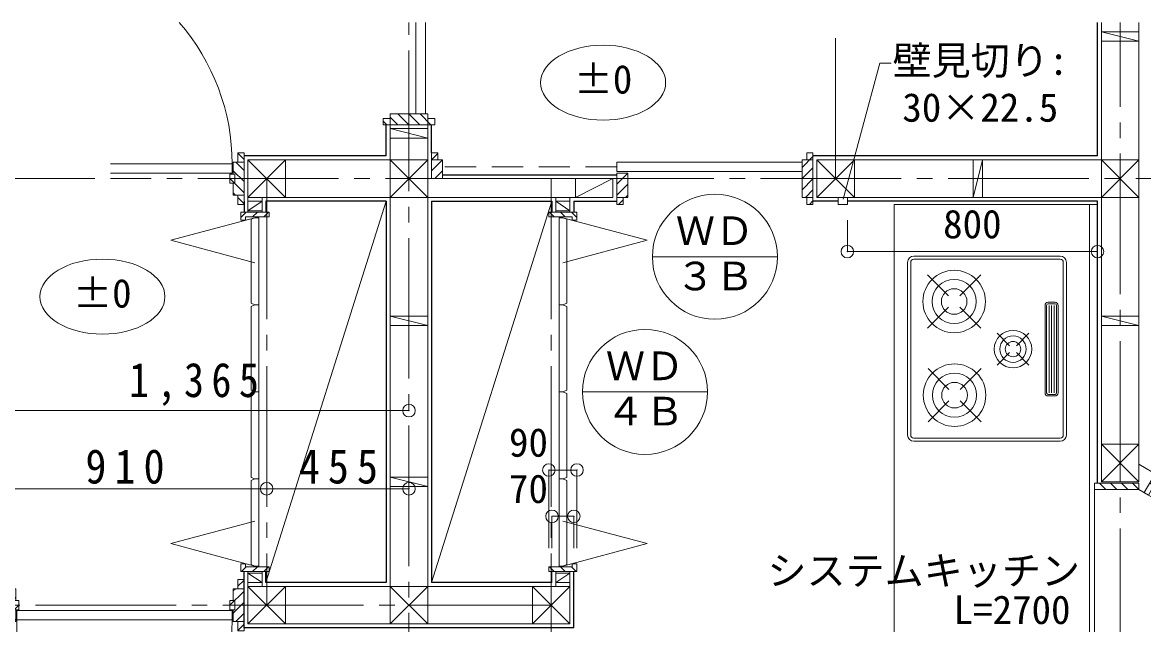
# Model space of a CAD drawing. Units: millimetres at full size, sheet at 1:50. Extents: x -10000 to 10000, y -6925 to 6925.
# Drawn here: x 4593 to 8179, y 2800 to 4727 of the extents above; entities that cross this region are included whole.
import ezdxf
from ezdxf.enums import TextEntityAlignment as Align

# ---------------------------------------------------------------- set-up
doc = ezdxf.new("R2010")
doc.units = ezdxf.units.MM
doc.header["$LTSCALE"] = 50
doc.header["$PDMODE"] = 32
doc.header["$PDSIZE"] = 40
doc.linetypes.add('CHAIN2', pattern=[12, 9, -1, 1, -1])
doc.linetypes.add('DASHED2', pattern=[3, 2, -1])
for name, color, linetype, lineweight in [('0-2', 4, 'Continuous', 9), ('1-0', 1, 'CHAIN2', 9), ('1-1', 7, 'Continuous', 25), ('1-2', 4, 'Continuous', 9), ('1-3', 3, 'Continuous', 13), ('1-4', 134, 'Continuous', 9), ('1-6', 4, 'Continuous', 9), ('1-A', 4, 'Continuous', 9), ('1-B', 4, 'Continuous', 9), ('1-D', 4, 'Continuous', 9), ('2-3', 3, 'Continuous', 13)]:
    doc.layers.add(name, color=color, linetype=linetype, lineweight=lineweight)
doc.styles.add('ＭＳ ゴシック', font='')
doc.styles.get('ＭＳ ゴシック').set_extended_font_data('MS Gothic')

# ---------------------------------------------------------------- blocks, each defined once
blk = doc.blocks.new('柱1')
at = {"layer": '0-2'}
for p, q in [((-30, 30), (30, -30)), ((30, 30), (-30, -30))]:
    blk.add_line(p, q, dxfattribs=at)
blk.add_lwpolyline([(-30, -30), (30, -30), (30, 30), (-30, 30)], close=True, dxfattribs=at)
blk = doc.blocks.new('間柱')
at = {"layer": '1-2'}
blk.add_line((15, 60), (-15, -60), dxfattribs=at)
blk.add_lwpolyline([(-15, -60), (15, -60), (15, 60), (-15, 60)], close=True, dxfattribs=at)
blk = doc.blocks.new('折れ戸w1150')
at = {"layer": '2-3'}
for p, q in [((0, 45), (0, -45)), ((1150, 45), (1150, -45)), ((17.5, 12.5), (17.5, 0)), ((17.5, 12.5), (1132.5, 12.5)), ((17.5, 0), (22.5, -12.5)), ((296.25, 0), (301.25, -12.5)), ((575, 0), (580, -12.5)), ((853.75, 0), (858.75, -12.5)), ((1132.5, 0), (1127.5, -12.5)), ((1132.5, 12.5), (1132.5, 0)), ((15, -30), (25, -30)), ((22.5, -12.5), (291.25, -12.5)), ((25, -30), (25, -45)), ((301.25, -12.5), (570, -12.5)), ((580, -12.5), (848.75, -12.5)), ((858.75, -12.5), (1127.5, -12.5)), ((1125, -30), (1125, -45)), ((1135, -30), (1125, -30)), ((0, -45), (25, -45)), ((1150, -45), (1125, -45))]:
    blk.add_line(p, q, dxfattribs=at)
at = {"layer": '2-3', "color": 134, "lineweight": 9}
for p, q in [((0, 27.86), (15, 42.86)), ((1135, 27.86), (1150, 42.86)), ((0, -7.5), (15, 7.5)), ((1060.35, -269.25), (988.21, 0)), ((1132.5, 0), (1060.35, -269.25)), ((1135, -7.5), (1150, 7.5)), ((0, -42.86), (15, -27.86)), ((1132.86, -45), (1150, -27.86))]:
    blk.add_line(p, q, dxfattribs=at)
at = {"layer": '2-3'}
for points in [[(0, 45), (15, 45), (15, -30)], [(1150, 45), (1135, 45), (1135, -30)], [(296.25, 12.5), (296.25, 0), (291.25, -12.5)], [(575, 12.5), (575, 0), (570, -12.5)], [(853.75, 12.5), (853.75, 0), (848.75, -12.5)]]:
    blk.add_lwpolyline(points, dxfattribs=at)
at = {"layer": '2-3', "color": 134, "lineweight": 9}
blk.add_lwpolyline([(17.5, 0), (89.65, -269.25), (161.79, 0)], dxfattribs=at)
blk = doc.blocks.new('出窓1820')
at = {"layer": '1-3', "color": 134, "lineweight": 9}
for p, q in [((65, 81.42), (66.08, 82.5)), ((1735, 81.42), (1736.08, 82.5)), ((65, 46.07), (85, 66.07)), ((1735, 46.07), (1755, 66.07)), ((65, 10.71), (85, 30.71)), ((1735, 10.71), (1755, 30.71)), ((65, -24.64), (85, -4.64)), ((1735, -24.64), (1755, -4.64)), ((65, -60), (85, -40)), ((1735, -60), (1755, -40))]:
    blk.add_line(p, q, dxfattribs=at)
at = {"layer": '1-3', "color": 4, "lineweight": 9}
for p, q in [((85, 82.5), (1735, 82.5)), ((102.5, -90.31), (240.71, -329.69)), ((1579.29, -329.69), (1717.5, -90.31)), ((41.88, -125.31), (180.08, -364.69)), ((1778.12, -125.31), (1639.92, -364.69)), ((1526.79, -360), (293.21, -360)), ((293.21, -430), (1526.79, -430))]:
    blk.add_line(p, q, dxfattribs=at)
at = {"layer": '1-3'}
for p, q in [((4.17, -60), (41.88, -125.31)), ((85, -60), (102.5, -90.31)), ((1735, -60), (1717.5, -90.31)), ((1815.83, -60), (1778.12, -125.31)), ((95, -77.32), (34.38, -112.32)), ((72.19, -107.81), (64.69, -94.82)), ((102.5, -90.31), (72.19, -107.81)), ((220.79, -341.19), (82.58, -101.81)), ((1737.42, -101.81), (1599.21, -341.19)), ((1717.5, -90.31), (1747.81, -107.81)), ((1725, -77.32), (1785.62, -112.32)), ((1747.81, -107.81), (1755.31, -94.82)), ((248.21, -342.68), (187.58, -377.68)), ((240.71, -329.69), (210.39, -347.19)), ((210.39, -347.19), (217.89, -360.18)), ((258.21, -360), (240.71, -329.69)), ((910, -340), (910, -450)), ((1561.79, -360), (1579.29, -329.69)), ((1571.79, -342.68), (1632.42, -377.68)), ((1579.29, -329.69), (1609.61, -347.19)), ((1609.61, -347.19), (1602.11, -360.18)), ((217.79, -430), (180.08, -364.69)), ((258.21, -360), (293.21, -360)), ((278.21, -360), (278.21, -430)), ((313.21, -371), (278.21, -371)), ((313.21, -395), (313.21, -371)), ((893, -383), (313.21, -383)), ((893, -371), (893, -419)), ((927, -371), (893, -371)), ((927, -419), (927, -371)), ((1561.79, -360), (1526.79, -360)), ((1541.79, -360), (1541.79, -430)), ((1602.21, -430), (1639.92, -364.69)), ((217.79, -430), (293.21, -430)), ((278.21, -395), (313.21, -395)), ((927, -395), (893, -395)), ((893, -419), (927, -419)), ((1506.79, -407), (927, -407)), ((1506.79, -395), (1506.79, -419)), ((1541.79, -395), (1506.79, -395)), ((1506.79, -419), (1541.79, -419)), ((1602.21, -430), (1526.79, -430))]:
    blk.add_line(p, q, dxfattribs=at)
for points in [[(65, -60), (85, -60), (85, 82.5), (65, 82.5)], [(1755, -60), (1735, -60), (1735, 82.5), (1755, 82.5)]]:
    blk.add_lwpolyline(points, close=True, dxfattribs=at)
blk = doc.blocks.new('片引き戸1365')
at = {"layer": '1-1'}
blk.add_line((-1257.5, 12.5), (-700, 12.5), dxfattribs=at)
at = {"layer": '1-2'}
blk.add_line((-1257.5, 0), (-700, 0), dxfattribs=at)
at = {"layer": '1-3'}
for p, q in [((-1292.5, 82.5), (-1272.5, 82.5)), ((-1292.5, 0), (-1292.5, 82.5)), ((-1272.5, 60), (-1272.5, 82.5)), ((-72.5, 82.5), (-92.5, 82.5)), ((-92.5, 60), (-92.5, 82.5)), ((-72.5, -82.5), (-72.5, 82.5)), ((-1257.5, 60), (-1292.5, 60)), ((-700, 52.5), (-700, 22.5)), ((-107.5, 52.5), (-700, 52.5)), ((-107.5, -60), (-107.5, 60)), ((-107.5, 60), (-72.5, 60)), ((-700, 22.5), (-107.5, 22.5)), ((-700, 17.5), (-665, 17.5)), ((-700, -82.5), (-700, 17.5)), ((-665, -60), (-665, 17.5)), ((-665, -60), (-700, -60)), ((-680, -60), (-680, -82.5)), ((-107.5, -60), (-72.5, -60)), ((-92.5, -60), (-92.5, -82.5)), ((-700, -82.5), (-680, -82.5)), ((-72.5, -82.5), (-92.5, -82.5))]:
    blk.add_line(p, q, dxfattribs=at)
at = {"layer": '1-3', "color": 134, "lineweight": 9}
for p, q in [((-1292.5, 60.36), (-1272.5, 80.36)), ((-1292.5, 25), (-1257.5, 60)), ((-107.5, 35.36), (-72.5, 70.36)), ((-1282.14, 0), (-1257.5, 24.64)), ((-700, -17.5), (-665, 17.5)), ((-107.5, 0), (-72.5, 35)), ((-700, -52.86), (-665, -17.86)), ((-107.5, -35.36), (-72.5, -0.36)), ((-96.79, -60), (-72.5, -35.71)), ((-694.29, -82.5), (-680, -68.21)), ((-671.79, -60), (-665, -53.21)), ((-83.93, -82.5), (-72.5, -71.07))]:
    blk.add_line(p, q, dxfattribs=at)
at = {"layer": '1-3', "color": 134, "linetype": 'DASHED2', "lineweight": 9}
blk.add_line((-700, 37.5), (-1257.5, 37.5), dxfattribs=at)
at = {"layer": '1-3'}
blk.add_lwpolyline([(-1292.5, 0), (-1257.5, 0), (-1257.5, 60)], dxfattribs=at)
blk = doc.blocks.new('片開き戸')
at = {"layer": '1-3'}
for p, q in [((72.5, 82.5), (92.5, 82.5)), ((72.5, -82.5), (72.5, 82.5)), ((92.5, 52.5), (92.5, 82.5)), ((817.5, 52.5), (817.5, 82.5)), ((837.5, 82.5), (837.5, 72.5)), ((72.5, 59.67), (72.5, 60)), ((107.5, 52.5), (72.5, 52.5)), ((107.5, 14.5), (107.5, 52.5)), ((802.5, 14.5), (802.5, 52.5)), ((802.5, 52.5), (837.5, 52.5)), ((102.5, 14.5), (117.5, 14.5)), ((102.5, -14.5), (102.5, 14.5)), ((117.5, -14.5), (117.5, 14.5)), ((807.5, 14.5), (792.5, 14.5)), ((792.5, -14.5), (792.5, 14.5)), ((807.5, -14.5), (807.5, 14.5)), ((102.5, -14.5), (117.5, -14.5)), ((107.5, -52.5), (107.5, -14.5)), ((110.5, -47.5), (110.5, -17.5)), ((807.5, -14.5), (792.5, -14.5)), ((802.5, -52.5), (802.5, -14.5)), ((107.5, -52.5), (72.5, -52.5)), ((92.5, -52.5), (92.5, -82.5)), ((802.5, -52.5), (837.5, -52.5)), ((817.5, -52.5), (817.5, -82.5)), ((72.5, -82.5), (92.5, -82.5)), ((837.5, -82.5), (817.5, -82.5))]:
    blk.add_line(p, q, dxfattribs=at)
at = {"layer": '1-3', "color": 134, "lineweight": 9}
for p, q in [((72.5, 61.07), (92.5, 81.07)), ((817.5, 60.36), (837.5, 80.36)), ((72.5, 25.71), (99.29, 52.5)), ((792.5, 0), (837.5, 45)), ((802.5, 45.36), (809.64, 52.5)), ((72.5, -9.64), (107.5, 25.36)), ((72.5, -45), (117.5, 0)), ((802.5, -25.36), (837.5, 9.64)), ((810.71, -52.5), (837.5, -25.71)), ((72.5, -80.36), (92.5, -60.36)), ((100.36, -52.5), (107.5, -45.36)), ((110.5, -47.5), (110.5, -736.5)), ((817.5, -81.07), (837.5, -61.07))]:
    blk.add_line(p, q, dxfattribs=at)
at = {"layer": '1-3'}
for points in [[(837.5, -82.5), (837.5, 82.5), (817.5, 82.5)], [(110.5, -47.5), (799.5, -47.5), (799.5, -17.5), (110.5, -17.5)]]:
    blk.add_lwpolyline(points, dxfattribs=at)
at = {"layer": '1-3', "color": 134, "lineweight": 9}
blk.add_arc((110.5, -47.5), 689, 270, 0, dxfattribs=at)

msp = doc.modelspace()

# ---------------------------------------------------------------- linework, layer by layer
at = {"layer": '1-0'}
for p, q in [((5829.34, 587.06), (5829.34, 4727.06)), ((7194.34, 4227.06), (7194.34, 4727.06)), ((8104.34, -2142.94), (8104.34, 4727.06)), ((8604.34, 4227.06), (4874.34, 4227.06)), ((5374.34, 4227.06), (5374.34, 2862.06)), ((6284.34, 4227.06), (6284.34, 587.06)), ((6284.34, 2862.06), (-585.66, 2862.06))]:
    msp.add_line(p, q, dxfattribs=at)
at = {"layer": '1-1'}
for p, q in [((8031.84, 4299.56), (8031.84, 4727.06)), ((5756.84, 4299.56), (5756.84, 4399.56)), ((5901.84, 4309.56), (5901.84, 4399.56)), ((5756.84, 4299.56), (5301.84, 4299.56)), ((8031.84, 4299.56), (7121.84, 4299.56)), ((5301.84, 4154.56), (5301.84, 4119.56)), ((5371.84, 4154.56), (5371.84, 4119.56)), ((5756.84, 4154.56), (5371.84, 4154.56)), ((5756.84, 4154.56), (5756.84, 2934.56)), ((5901.84, 4154.56), (5901.84, 2934.56)), ((5901.84, 4154.56), (6286.84, 4154.56)), ((6286.84, 4154.56), (6286.84, 4119.56)), ((6356.84, 4154.56), (6494.34, 4154.56)), ((6356.84, 4154.56), (6356.84, 4119.56)), ((7201.84, 4154.56), (7121.84, 4154.56)), ((8031.84, 4154.56), (7231.84, 4154.56)), ((8031.84, 3252.06), (8031.84, 4154.56)), ((6286.84, 2934.56), (6286.84, 2969.56)), ((6356.84, 2789.56), (6356.84, 2969.56)), ((6286.84, 2934.56), (5901.84, 2934.56))]:
    msp.add_line(p, q, dxfattribs=at)
for points in [[(6356.84, 2789.56), (5301.84, 2789.56), (5301.84, 2969.56)], [(5756.84, 2934.56), (5371.84, 2934.56), (5371.84, 2969.56)]]:
    msp.add_lwpolyline(points, dxfattribs=at)
at = {"layer": '1-2'}
for p, q in [((8044.34, 4287.06), (8044.34, 4727.06)), ((8164.34, 4287.06), (8164.34, 4727.06)), ((5769.34, 4287.06), (5769.34, 4399.56)), ((5889.34, 4287.06), (5889.34, 4399.56)), ((5769.34, 4287.06), (5434.34, 4287.06)), ((8044.34, 4287.06), (7254.34, 4287.06)), ((6361.84, 4167.06), (6481.84, 4227.06)), ((5314.34, 4167.06), (5314.34, 4119.56)), ((5359.34, 4167.06), (5359.34, 4119.56)), ((5769.34, 4167.06), (5434.34, 4167.06)), ((5769.34, 4167.06), (5769.34, 2922.06)), ((5889.34, 4167.06), (5889.34, 2922.06)), ((6299.34, 4167.06), (6299.34, 4119.56)), ((6344.34, 4167.06), (6344.34, 4119.56)), ((8044.34, 4167.06), (7254.34, 4167.06)), ((8044.34, 3377.06), (8044.34, 4167.06)), ((8164.34, 3377.06), (8164.34, 4167.06)), ((5359.34, 4124.56), (5314.34, 4124.56)), ((6299.34, 4124.56), (6344.34, 4124.56)), ((5314.34, 2922.06), (5314.34, 2969.56)), ((5359.34, 2964.56), (5314.34, 2964.56)), ((5359.34, 2922.06), (5359.34, 2969.56)), ((6299.34, 2922.06), (6299.34, 2969.56)), ((6299.34, 2964.56), (6344.34, 2964.56)), ((6299.34, 2934.56), (6344.34, 2964.56)), ((6344.34, 2922.06), (6344.34, 2969.56)), ((5769.34, 2922.06), (5434.34, 2922.06)), ((6224.34, 2922.06), (5889.34, 2922.06)), ((6344.34, 2934.56), (6299.34, 2934.56)), ((5769.34, 2802.06), (5434.34, 2802.06)), ((6224.34, 2802.06), (5889.34, 2802.06))]:
    msp.add_line(p, q, dxfattribs=at)
for points in [[(5889.34, 4167.06), (6481.84, 4167.06), (6481.84, 4227.06)], [(6481.84, 4227.06), (6361.84, 4227.06), (6361.84, 4167.06)], [(5314.34, 4154.56), (5359.34, 4154.56), (5314.34, 4124.56)], [(6344.34, 4154.56), (6299.34, 4154.56), (6344.34, 4124.56)], [(5314.34, 2934.56), (5359.34, 2934.56), (5314.34, 2964.56)]]:
    msp.add_lwpolyline(points, dxfattribs=at)
at = {"layer": '1-3'}
for p, q in [((5851.84, 4727.06), (5851.84, 4434.56)), ((5881.84, 4434.56), (5881.84, 4727.06)), ((5746.84, 4399.56), (5746.84, 4419.56)), ((5769.34, 4419.56), (5746.84, 4419.56)), ((5769.34, 4434.56), (5889.34, 4434.56)), ((5769.34, 4434.56), (5769.34, 4399.56)), ((5889.34, 4434.56), (5889.34, 4399.56)), ((5889.34, 4419.56), (5911.84, 4419.56)), ((5911.84, 4399.56), (5911.84, 4419.56)), ((5746.84, 4399.56), (5911.84, 4399.56)), ((5301.84, 4309.56), (5281.84, 4309.56)), ((5281.84, 4279.56), (5281.84, 4309.56)), ((5301.84, 4144.56), (5301.84, 4309.56)), ((4874.34, 4274.56), (5263.84, 4274.56)), ((5263.84, 4274.56), (5263.84, 4244.56)), ((5266.84, 4279.56), (5266.84, 4241.56)), ((5266.84, 4279.56), (5301.84, 4279.56)), ((5263.84, 4244.56), (4874.34, 4244.56)), ((5271.84, 4241.56), (5256.84, 4241.56)), ((5256.84, 4241.56), (5256.84, 4212.56)), ((5271.84, 4241.56), (5271.84, 4212.56)), ((5271.84, 4212.56), (5256.84, 4212.56)), ((5266.84, 4212.56), (5266.84, 4174.56)), ((5266.84, 4174.56), (5301.84, 4174.56)), ((5281.84, 4174.56), (5281.84, 4144.56)), ((5301.84, 4144.56), (5281.84, 4144.56))]:
    msp.add_line(p, q, dxfattribs=at)
at = {"layer": '1-3', "color": 134, "lineweight": 9}
for p, q in [((5769.34, 4423.84), (5793.63, 4399.56)), ((5793.98, 4434.56), (5828.98, 4399.56)), ((5829.34, 4434.56), (5864.34, 4399.56)), ((5864.69, 4434.56), (5899.69, 4399.56)), ((5746.84, 4410.99), (5758.27, 4399.56)), ((5281.84, 4308.12), (5301.84, 4288.12)), ((5275.05, 4279.56), (5301.84, 4252.77)), ((5266.84, 4252.41), (5301.84, 4217.41)), ((5256.84, 4227.06), (5301.84, 4182.06)), ((5266.84, 4181.7), (5273.98, 4174.56)), ((5281.84, 4166.7), (5301.84, 4146.7))]:
    msp.add_line(p, q, dxfattribs=at)
msp.add_arc((4574.84, 4274.56), 689, 0, 41.0524, dxfattribs=at)
at = {"layer": '1-4', "color": 3, "lineweight": 13}
msp.add_lwpolyline([(7231.84, 4167.06), (7201.84, 4167.06), (7201.84, 4144.56), (7231.84, 4144.56)], close=True, dxfattribs=at)
at = {"layer": '1-6'}
for p, q in [((7381.71, 4144.56), (7381.71, 1424.56)), ((8031.84, 4144.56), (7381.71, 4144.56)), ((8006.8, 4144.56), (8006.8, 1444.56)), ((7424.27, 3406.41), (7424.27, 3958.95)), ((7434.29, 3405.6), (7434.29, 3958.92)), ((7912.52, 3978.95), (7444.27, 3978.95)), ((7444.3, 3968.93), (7912.49, 3968.93)), ((7922.51, 3405.6), (7922.51, 3958.92)), ((7932.52, 3406.41), (7932.52, 3958.95)), ((7555.34, 3851.9), (7488.56, 3918.68)), ((7658.27, 3918.68), (7591.49, 3851.9)), ((7555.34, 3815.75), (7488.56, 3748.97)), ((7658.27, 3748.97), (7591.49, 3815.75)), ((7864.07, 3541.52), (7864.07, 3821.46)), ((7869.07, 3541.52), (7869.07, 3821.46)), ((7896.13, 3831.46), (7874.07, 3831.46)), ((7874.07, 3826.46), (7896.13, 3826.46)), ((7877.08, 3541.52), (7877.08, 3821.46)), ((7885.1, 3541.52), (7885.1, 3821.46)), ((7893.11, 3541.52), (7893.11, 3821.46)), ((7901.13, 3821.46), (7901.13, 3541.52)), ((7906.13, 3541.52), (7906.13, 3821.46)), ((7750.82, 3692.34), (7710.75, 3732.4)), ((7812.58, 3732.4), (7772.51, 3692.34)), ((7750.82, 3670.64), (7710.75, 3630.58)), ((7812.58, 3630.58), (7772.51, 3670.64)), ((7556.57, 3552.19), (7489.8, 3618.96)), ((7659.5, 3618.96), (7592.73, 3552.19)), ((7556.57, 3516.03), (7489.8, 3449.25)), ((7659.5, 3449.25), (7592.73, 3516.03)), ((7896.13, 3536.52), (7874.07, 3536.52)), ((7896.13, 3531.52), (7874.07, 3531.52)), ((7444.27, 3386.41), (7912.52, 3386.41)), ((7444.3, 3396.42), (7912.49, 3396.42))]:
    msp.add_line(p, q, dxfattribs=at)
for centre, radius in [((7573.41, 3833.82), 100), ((7573.41, 3833.82), 70.56), ((7573.41, 3833.82), 41.02), ((7761.66, 3681.49), 60), ((7761.66, 3681.49), 42.34), ((7761.66, 3681.49), 24.61), ((7574.65, 3534.11), 100), ((7574.65, 3534.11), 70.56), ((7574.65, 3534.11), 41.02)]:
    msp.add_circle(centre, radius, dxfattribs=at)
for centre, radius, start, end in [((7444.27, 3958.95), 20, 90, 180), ((7444.27, 3958.95), 9.98, 90, 180), ((7912.52, 3958.95), 20, 0, 90), ((7912.52, 3958.95), 9.98, 0, 90), ((7874.07, 3821.46), 10, 90, 180), ((7874.07, 3821.46), 5, 90, 180), ((7896.13, 3821.46), 10, 0, 90), ((7896.13, 3821.46), 5, 0, 90), ((7874.07, 3541.52), 10, 180, 270), ((7874.07, 3541.52), 5, 180, 270), ((7896.13, 3541.52), 5, 270, 0), ((7896.13, 3541.52), 10, 270, 0), ((7444.27, 3406.41), 20, 180, 270), ((7444.27, 3406.41), 9.98, 180, 270), ((7912.52, 3406.41), 10.02, 270, 0), ((7912.52, 3406.41), 20, 270, 0)]:
    msp.add_arc(centre, radius, start, end, dxfattribs=at)
at = {"layer": '1-A'}
msp.add_lwpolyline([(7218.6, 4160.97), (7335.45, 4597.08), (7372.3, 4597.08)], dxfattribs=at)
at = {"layer": '1-B', "color": 6}
for p, q in [((5371.84, 2934.56), (5756.84, 4154.56)), ((5901.84, 2934.56), (6286.84, 4154.56))]:
    msp.add_line(p, q, dxfattribs=at)
at = {"layer": '1-B'}
for p, q in [((6608.09, 3977.06), (7008.09, 3977.06)), ((6384.34, 3544.56), (6784.34, 3544.56))]:
    msp.add_line(p, q, dxfattribs=at)
for centre in [(6808.09, 3977.06), (6584.34, 3544.56)]:
    msp.add_circle(centre, 200, dxfattribs=at)
for centre in [(6450.54, 4534.28), (4848.87, 3849.43)]:
    msp.add_ellipse(centre, major_axis=(200, 0), ratio=0.6, dxfattribs=at)
at = {"layer": '1-D'}
for p, q in [((4308.52, 4227.06), (4824.34, 4227.06)), ((7231.84, 3993.63), (7231.84, 4094.56)), ((7231.84, 3993.63), (8031.84, 3993.63)), ((4464.34, 3484.56), (5829.34, 3484.56)), ((6276.84, 3294.56), (6276.84, 3044.56)), ((6276.84, 3294.56), (6366.84, 3294.56)), ((6366.84, 3294.56), (6366.84, 3044.56)), ((4464.34, 3234.56), (5374.34, 3234.56)), ((5374.34, 3234.56), (5829.34, 3234.56)), ((6286.84, 3146.36), (6286.84, 3044.56)), ((6286.84, 3146.36), (6356.84, 3146.36)), ((6356.84, 3146.36), (6356.84, 3044.56))]:
    msp.add_line(p, q, dxfattribs=at)
for p in [(7231.84, 3993.63), (8031.84, 3993.63), (5829.34, 3484.56), (6276.84, 3294.56), (6366.84, 3294.56), (5374.34, 3234.56), (5829.34, 3234.56), (6286.84, 3146.36), (6356.84, 3146.36)]:
    msp.add_point(p, dxfattribs=at)

# ---------------------------------------------------------------- block references
at = {"layer": '1-2', "rotation": 90}
for p in [(8104.34, 4682.06), (5829.34, 4372.06), (5829.34, 3772.06), (8104.34, 3772.06), (5829.34, 3257.06)]:
    msp.add_blockref('間柱', p, dxfattribs=at)
at = {"layer": '1-2', "xscale": 2, "yscale": 2}
for p in [(5374.34, 4227.06), (5829.34, 4227.06), (7194.34, 4227.06), (8104.34, 4227.06), (8104.34, 3317.06), (5374.34, 2862.06), (5829.34, 2862.06), (6284.34, 2862.06)]:
    msp.add_blockref('柱1', p, dxfattribs=at)
at = {"layer": '1-2'}
msp.add_blockref('間柱', (7649.34, 4227.06), dxfattribs=at)
at = {"layer": '1-3'}
for name, p in [('片引き戸1365', (7194.34, 4227.06)), ('片開き戸', (4464.34, 2862.06))]:
    msp.add_blockref(name, p, dxfattribs=at)
at = {"layer": '1-3', "xscale": -1, "rotation": 270}
msp.add_blockref('折れ戸w1150', (5336.84, 2969.56), dxfattribs=at)
at = {"layer": '1-3', "rotation": 90}
for name, p in [('折れ戸w1150', (6321.84, 2969.56)), ('出窓1820', (8104.34, 1497.06))]:
    msp.add_blockref(name, p, dxfattribs=at)

# ---------------------------------------------------------------- texts
at = {"layer": '1-A', "style": 'ＭＳ ゴシック'}
for s, p in [('壁見切り:', (7376.36, 4531.78)), ('30×22.5', (7407.61, 4381.78)), ('システムキッチン', (6976.03, 2899.14)), ('L=2700', (7571.59, 2774.14))]:
    msp.add_text(s, height=91.64, dxfattribs=at).set_placement(p, align=Align.BOTTOM_LEFT)
at = {"layer": '1-B', "style": 'ＭＳ ゴシック'}
for s, p in [('±0', (6356.79, 4471.78)), ('ＷＤ', (6683.09, 3987.06)), ('３Ｂ', (6683.09, 3842.06)), ('±0', (4755.12, 3786.93)), ('ＷＤ', (6459.34, 3554.56)), ('４Ｂ', (6459.34, 3409.56))]:
    msp.add_text(s, height=91.64, dxfattribs=at).set_placement(p, align=Align.BOTTOM_LEFT)
at = {"layer": '1-D', "style": 'ＭＳ ゴシック'}
for s, p in [('800', (7538.09, 4008.63)), ('90', (6149.35, 3309.56)), ('70', (6149.35, 3161.36))]:
    msp.add_text(s, height=91.64, dxfattribs=at).set_placement(p, align=Align.BOTTOM_LEFT)
at = {"layer": '1-D', "color": 7, "char_height": 110, "attachment_point": 7, "style": 'ＭＳ ゴシック'}
for s, insert in [('\\T1.38;\\W0.85;1,365', (4934.34, 3499.56)), ('\\T1.38;\\W0.9;910', (4794.34, 3249.56)), ('\\T1.38;\\W0.9;455', (5476.84, 3249.56))]:
    msp.add_mtext(s, dxfattribs=dict(at, insert=insert))

doc.saveas('drawing.dxf')
